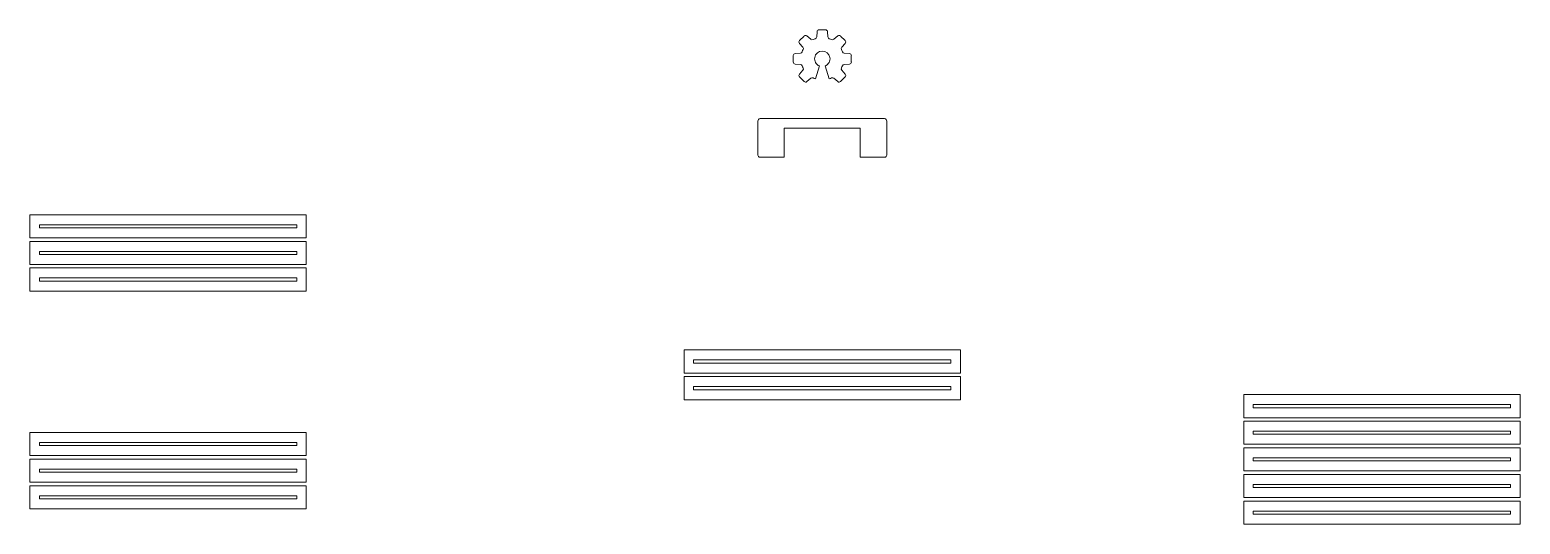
# Model space of a CAD drawing. Header units: millimetres. Extents: x 33 to 2345, y 363 to 1131.
import ezdxf

# ---------------------------------------------------------------- set-up
doc = ezdxf.new("R2010")
doc.units = ezdxf.units.MM

msp = doc.modelspace()

# ---------------------------------------------------------------- linework, layer by layer
at = {"color": 7, "linetype": 'Continuous', "lineweight": 15}
for p, q in [((1233.9, 1121.3), (1226.9, 1114.3)), ((1244.4, 1116.2), (1238.3, 1121.5)), ((1254.1, 1128), (1253.5, 1119.9)), ((1267.2, 1131), (1257.2, 1131)), ((1271, 1119.9), (1270.4, 1128)), ((1286.2, 1121.5), (1280.1, 1116.2)), ((1297.6, 1114.3), (1290.5, 1121.3)), ((1217.2, 1091), (1217.2, 1081)), ((1228.3, 1094.7), (1220.2, 1094.1)), ((1226.7, 1109.9), (1232.1, 1103.8)), ((1292.4, 1103.8), (1297.7, 1109.9)), ((1304.3, 1094.1), (1296.2, 1094.7)), ((1307.2, 1081), (1307.2, 1091)), ((1220.2, 1077.8), (1228.3, 1077.2)), ((1232.1, 1068.2), (1226.7, 1062)), ((1251.4, 1054.8), (1257.9, 1074.8)), ((1266.5, 1074.8), (1273, 1054.8)), ((1297.7, 1062), (1292.4, 1068.2)), ((1296.2, 1077.2), (1304.3, 1077.8)), ((1226.9, 1057.7), (1233.9, 1050.6)), ((1238.3, 1050.5), (1244.4, 1055.8)), ((1280.1, 1055.8), (1286.2, 1050.5)), ((1290.5, 1050.6), (1297.6, 1057.7)), ((1162.2, 989.3), (1162.2, 936.3)), ((1358.6, 993), (1165.9, 993)), ((1203.2, 978), (1321.2, 978)), ((1203.2, 933), (1203.2, 978)), ((1321.2, 978), (1321.2, 933)), ((1362.2, 936.3), (1362.2, 989.3)), ((1165.5, 933), (1203.2, 933)), ((1321.2, 933), (1359, 933)), ((461.5, 843.8), (32.5, 843.8)), ((32.5, 843.8), (32.5, 807.8)), ((461.5, 807.8), (461.5, 843.8)), ((446.6, 828.3), (47.4, 828.3)), ((47.4, 828.3), (47.4, 823.3)), ((47.4, 823.3), (446.6, 823.3)), ((446.6, 823.3), (446.6, 828.3)), ((32.5, 807.8), (461.5, 807.8)), ((461.5, 802.4), (32.5, 802.4)), ((32.5, 802.4), (32.5, 766.4)), ((446.6, 786.9), (47.4, 786.9)), ((47.4, 786.9), (47.4, 781.9)), ((446.6, 781.9), (446.6, 786.9)), ((461.5, 766.4), (461.5, 802.4)), ((32.5, 766.4), (461.5, 766.4)), ((47.4, 781.9), (446.6, 781.9)), ((461.5, 761.1), (32.5, 761.1)), ((32.5, 761.1), (32.5, 725.1)), ((446.6, 745.6), (47.4, 745.6)), ((47.4, 745.6), (47.4, 740.6)), ((47.4, 740.6), (446.6, 740.6)), ((446.6, 740.6), (446.6, 745.6)), ((461.5, 725.1), (461.5, 761.1)), ((32.5, 725.1), (461.5, 725.1)), ((1047.8, 634), (1047.8, 598)), ((1476.7, 634), (1047.8, 634)), ((1476.7, 598), (1476.7, 634)), ((1461.8, 618.5), (1062.6, 618.5)), ((1062.6, 618.5), (1062.6, 613.5)), ((1062.6, 613.5), (1461.8, 613.5)), ((1461.8, 613.5), (1461.8, 618.5)), ((1047.8, 598), (1476.7, 598)), ((1047.8, 592.6), (1047.8, 556.6)), ((1476.7, 592.6), (1047.8, 592.6)), ((1476.7, 556.6), (1476.7, 592.6)), ((1047.8, 556.6), (1476.7, 556.6)), ((1461.8, 577.1), (1062.6, 577.1)), ((1062.6, 577.1), (1062.6, 572.1)), ((1062.6, 572.1), (1461.8, 572.1)), ((1461.8, 572.1), (1461.8, 577.1)), ((1916.2, 564.6), (1916.2, 528.6)), ((2345.1, 564.6), (1916.2, 564.6)), ((2345.1, 528.6), (2345.1, 564.6)), ((2330.2, 549.1), (1931, 549.1)), ((1931, 549.1), (1931, 544.1)), ((1931, 544.1), (2330.2, 544.1)), ((2330.2, 544.1), (2330.2, 549.1)), ((1916.2, 528.6), (2345.1, 528.6)), ((1916.2, 523.3), (1916.2, 487.3)), ((2345.1, 523.3), (1916.2, 523.3)), ((2345.1, 487.3), (2345.1, 523.3)), ((32.5, 505.7), (32.5, 469.7)), ((461.5, 505.7), (32.5, 505.7)), ((446.6, 490.2), (47.4, 490.2)), ((47.4, 490.2), (47.4, 485.2)), ((446.6, 485.2), (446.6, 490.2)), ((461.5, 469.7), (461.5, 505.7)), ((1916.2, 487.3), (2345.1, 487.3)), ((2330.2, 507.8), (1931, 507.8)), ((1931, 507.8), (1931, 502.8)), ((1931, 502.8), (2330.2, 502.8)), ((2330.2, 502.8), (2330.2, 507.8)), ((32.5, 469.7), (461.5, 469.7)), ((32.5, 464.3), (32.5, 428.3)), ((461.5, 464.3), (32.5, 464.3)), ((47.4, 485.2), (446.6, 485.2)), ((461.5, 428.3), (461.5, 464.3)), ((1916.2, 481.9), (1916.2, 445.9)), ((2345.1, 481.9), (1916.2, 481.9)), ((2330.2, 466.4), (1931, 466.4)), ((1931, 466.4), (1931, 461.4)), ((2330.2, 461.4), (2330.2, 466.4)), ((2345.1, 445.9), (2345.1, 481.9)), ((446.6, 448.8), (47.4, 448.8)), ((47.4, 448.8), (47.4, 443.8)), ((47.4, 443.8), (446.6, 443.8)), ((446.6, 443.8), (446.6, 448.8)), ((1916.2, 445.9), (2345.1, 445.9)), ((1916.2, 440.6), (1916.2, 404.6)), ((2345.1, 440.6), (1916.2, 440.6)), ((1931, 461.4), (2330.2, 461.4)), ((2345.1, 404.6), (2345.1, 440.6)), ((32.5, 428.3), (461.5, 428.3)), ((32.5, 423), (32.5, 387)), ((461.5, 423), (32.5, 423)), ((461.5, 387), (461.5, 423)), ((2330.2, 425.1), (1931, 425.1)), ((1931, 425.1), (1931, 420.1)), ((1931, 420.1), (2330.2, 420.1)), ((2330.2, 420.1), (2330.2, 425.1)), ((446.6, 407.5), (47.4, 407.5)), ((47.4, 407.5), (47.4, 402.5)), ((47.4, 402.5), (446.6, 402.5)), ((446.6, 402.5), (446.6, 407.5)), ((1916.2, 404.6), (2345.1, 404.6)), ((1916.2, 399.2), (1916.2, 363.2)), ((2345.1, 399.2), (1916.2, 399.2)), ((2345.1, 363.2), (2345.1, 399.2)), ((32.5, 387), (461.5, 387)), ((2330.2, 383.7), (1931, 383.7)), ((1931, 383.7), (1931, 378.7)), ((1931, 378.7), (2330.2, 378.7)), ((2330.2, 378.7), (2330.2, 383.7)), ((1916.2, 363.2), (2345.1, 363.2))]:
    msp.add_line(p, q, dxfattribs=at)
for centre, radius, start, end in [((1229.1, 1112), 3.18, 135, 221), ((1236.2, 1119.1), 3.18, 49, 135), ((1246.5, 1118.5), 3.17, 229, 295.7922), ((1262.2, 1086), 33, 109.2078, 115.7922), ((1250.3, 1120.1), 3.18, 289.2078, 356), ((1257.2, 1127.8), 3.18, 90, 176), ((1267.2, 1127.8), 3.18, 4, 90), ((1274.1, 1120.1), 3.17, 184, 250.7922), ((1262.2, 1086), 33, 64.2078, 70.7922), ((1278, 1118.5), 3.17, 244.2078, 311), ((1288.3, 1119.1), 3.18, 45, 131), ((1295.3, 1112), 3.17, 319, 45), ((1220.4, 1091), 3.17, 94, 180), ((1228.1, 1097.9), 3.17, 274, 340.7922), ((1262.2, 1086), 33, 154.2078, 160.7922), ((1229.7, 1101.7), 3.18, 334.2078, 41), ((1262.2, 1086), 12, 290.9596, 249.0404), ((1294.8, 1101.7), 3.18, 139, 205.7922), ((1262.2, 1086), 33, 19.2078, 25.7922), ((1296.4, 1097.9), 3.17, 199.2078, 266), ((1304.1, 1091), 3.17, 0, 86), ((1220.4, 1081), 3.17, 180, 266), ((1228.1, 1074.1), 3.18, 19.2078, 86), ((1262.2, 1086), 33, 199.2078, 205.7922), ((1229.7, 1070.2), 3.18, 319, 25.7922), ((1294.8, 1070.2), 3.18, 154.2078, 221), ((1262.2, 1086), 33, 334.2078, 340.7922), ((1296.4, 1074.1), 3.17, 94, 160.7922), ((1304.1, 1081), 3.17, 274, 0), ((1229.1, 1059.9), 3.17, 139, 225), ((1236.2, 1052.9), 3.18, 225, 311), ((1246.5, 1053.4), 3.17, 64.2078, 131), ((1262.2, 1086), 33, 244.2078, 250.9242), ((1262.2, 1086), 33, 289.0758, 295.7922), ((1278, 1053.4), 3.17, 49, 115.7922), ((1288.3, 1052.9), 3.18, 229, 315), ((1295.3, 1059.9), 3.18, 315, 41), ((1165.9, 989.3), 3.68, 90, 180), ((1358.6, 989.3), 3.68, 0, 90), ((1165.5, 936.3), 3.27, 180, 270), ((1359, 936.3), 3.28, 270, 0)]:
    msp.add_arc(centre, radius, start, end, dxfattribs=at)

doc.saveas('drawing.dxf')
